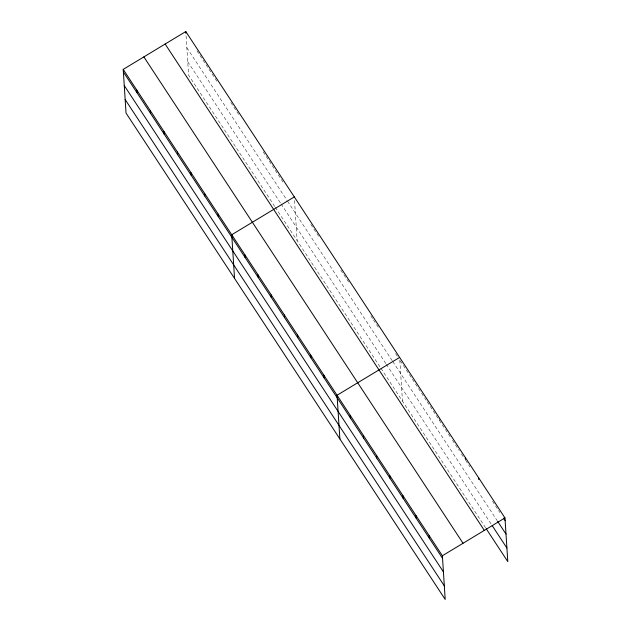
<?xml version="1.0" encoding="UTF-8"?>
<svg xmlns="http://www.w3.org/2000/svg" width="631" height="631" viewBox="0 0 631 631"><rect width="100%" height="100%" fill="white"/><g stroke="black" fill="none" stroke-linecap="round" stroke-linejoin="round"><path stroke-width="0.47" stroke-dasharray="3.15 2.37" d="M196.927 50.859L217.79 82.653M230.836 102.53L239.181 115.252M263.182 151.826L283.003 182.036M310.807 224.407L318.71 236.444M340.827 270.147L349.251 282.988M370.847 315.886L372.953 319.097M373.473 319.901L379.27 328.727M395.598 353.605L397.704 356.815M400.33 360.829L426.138 400.157M427.195 401.758L451.417 438.671M452.466 440.28L459.313 450.715M461.419 453.926L464.582 458.737M465.631 460.346L469.85 466.766M492.495 501.274L499.862 512.506M186.847 47.719L287.01 200.366M287.531 201.155L392.261 360.743M392.782 361.547L497.054 520.449M187.746 61.688L280.614 203.206M281.134 203.994L385.786 363.48M386.314 364.284L491.636 524.787M274.706 206.424L188.622 75.247L185.971 34.161M275.226 207.22L380.343 367.408M380.872 368.212L485.673 527.91M439.137 417.604L439.302 420.214M399.809 360.025L402.468 401.111M294.543 200.492L297.138 240.608"/><path stroke-width="0.95" d="M123.211 69.386L442.378 555.753L445.202 599.45L126.034 113.075L123.211 69.386L185.798 31.55L504.966 517.925L507.789 561.614L486.193 528.715M294.314 196.919L231.727 234.748L234.551 278.445M399.636 357.422L337.049 395.251L339.88 438.947M442.378 555.753L504.966 517.925M503.554 518.122L505.131 520.528M497.583 521.245L506.007 534.086M492.164 525.591L506.914 548.055M165.148 44.036L484.308 530.403M143.868 56.9L463.028 543.267M123.384 71.989L442.544 558.364M124.26 85.548L443.419 571.923M125.159 99.517L444.327 585.891M478.629 477.793L478.74 479.536M465.465 457.735L465.575 459.471M429.206 535.695L429.38 538.298M416.042 515.63L416.215 518.24M402.878 495.564L403.043 498.174M389.713 475.506L389.879 478.109M376.549 455.44L376.715 458.051M363.385 435.374L363.551 437.985M350.213 415.316L350.386 417.927M323.884 375.193L324.058 377.795M310.72 355.127L310.886 357.738M297.556 335.061L297.722 337.672M284.392 315.003L284.557 317.606M271.227 294.937L271.393 297.548M258.055 274.871L258.229 277.482M244.891 254.814L245.065 257.424M218.16 214.075L218.334 216.685M204.602 193.409L204.767 196.02M185.798 31.55L185.916 33.293M191.035 172.736L191.201 175.347M177.469 152.063L177.642 154.674M163.902 131.398L164.076 134.001M150.344 110.725L150.509 113.335M136.777 90.052L136.943 92.662"/></g></svg>
